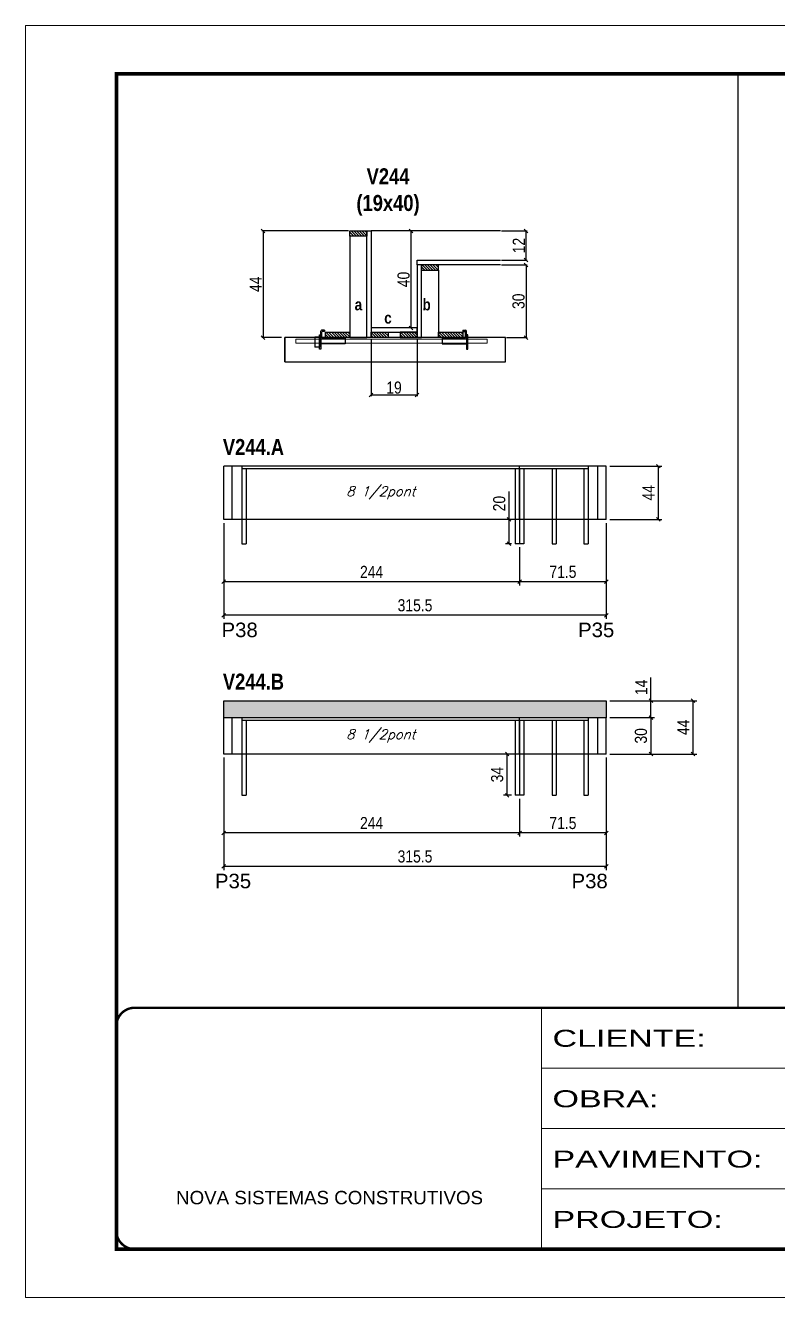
# Model space of a CAD drawing. Extents: x 3309 to 9590, y -2522 to 15424.
# Drawn here: x 3309 to 3930, y 8964 to 10014 of the extents above; entities that cross this region are included whole.
import ezdxf

# ---------------------------------------------------------------- set-up
doc = ezdxf.new("R2010")
doc.units = 0
doc.linetypes.add('CONTINUO', pattern=[0])
doc.linetypes.add('DASHED', pattern=[0.75, 0.5, -0.25])
for name, color, linetype in [('5', 5, 'Continuous'), ('barrote', 251, 'Continuous'), ('COTA', 241, 'Continuous'), ('detalhes', 4, 'Continuous'), ('NOMENCLATURA', 7, 'Continuous'), ('Painéis', 200, 'Continuous'), ('presilha', 1, 'Continuous'), ('SARR_2.2x10', 60, 'Continuous'), ('SARR_2.2x7', 40, 'Continuous'), ('SARR_3.5x7', 81, 'Continuous'), ('texto', 7, 'Continuous')]:
    doc.layers.add(name, color=color, linetype=linetype)
for name, color, linetype, lineweight in [('CONCRETO', 251, 'Continuous', 25), ('Folhas', 255, 'Continuous', 9), ('SARRAFO DE PRESSAO', 251, 'DASHED', 9), ('SCO-___-LAJ', 2, 'Continuous', 0)]:
    doc.layers.add(name, color=color, linetype=linetype, lineweight=lineweight)
doc.styles.add('ARIAL', font='arial.ttf')
doc.styles.add('COTA TECNICA', font='techl___.ttf', dxfattribs={"height": 10})
doc.styles.add('COTA TECNICA 2X', font='techl___.ttf', dxfattribs={"height": 10})
doc.styles.add('Romans', font='romans.shx')
doc.styles.get("Standard").update_dxf_attribs({"font": 'arial.ttf'})
doc.styles.add('TECNICA', font='techb___.ttf', dxfattribs={"height": 10})
doc.styles.add('Tecnologia', font='')
doc.styles.get('Tecnologia').set_extended_font_data('Forgotten Futurist')
doc.dimstyles.new('PAINEL', dxfattribs={"dimtxt": 10, "dimasz": 3, "dimexe": 3, "dimexo": 3, "dimgap": 3, "dimtad": 1, "dimdec": 1, "dimzin": 12, "dimdsep": 46, "dimtxsty": 'COTA TECNICA', "dimblk1": 'OBLIQUE', "dimblk2": 'OBLIQUE', "dimsah": 1, "dimcen": 0.9, "dimclrd": 4, "dimclre": 4, "dimclrt": 240, "dimadec": 1, "dimazin": 3, "dimtfac": 1, "dimtdec": 1, "dimtmove": 0, "dimatfit": 3, "dimfxl": 1, "dimtolj": 1, "dimtzin": 12, "dimarcsym": 0})
doc.dimstyles.new('SECAO', dxfattribs={"dimscale": 0.333333, "dimtxt": 5, "dimasz": 9, "dimexe": 3, "dimexo": 3, "dimgap": 3, "dimtad": 1, "dimdec": 1, "dimlfac": 0.5, "dimzin": 12, "dimdsep": 46, "dimtxsty": 'COTA TECNICA 2X', "dimblk1": 'OBLIQUE', "dimblk2": 'OBLIQUE', "dimsah": 1, "dimcen": 0.9, "dimclrd": 4, "dimclre": 4, "dimclrt": 240, "dimadec": 1, "dimazin": 3, "dimtfac": 1, "dimtdec": 1, "dimtmove": 0, "dimatfit": 3, "dimfxl": 1, "dimtolj": 1, "dimtzin": 12, "dimarcsym": 0})
pattern_1 = [(135, (36829.9673, -113756.2308), (-1.122532015, -1.122532015), [])]

# ---------------------------------------------------------------- blocks, each defined once
blk = doc.blocks.new('9999999999')
at = {"color": 30, "linetype": 'CONTINUO'}
for p, q in [((98564.6, 34230.2), (98564.6, 34429.4)), ((98564.6, 34379.6), (99584, 34379.6)), ((98564.6, 34329.8), (99488, 34329.8)), ((98564.6, 34280), (99488, 34280))]:
    blk.add_line(p, q, dxfattribs=at)
at = {"color": 30, "linetype": 'CONTINUO', "const_width": 2}
blk.add_lwpolyline([(99584, 34230.2), (99584, 34414.4, 0.414214), (99569, 34429.4), (98229, 34429.4, 0.414214), (98214, 34414.4), (98214, 34245.2, 0.414214), (98229, 34230.2), (99584, 34230.2)], format="xyb", dxfattribs=at)
at = {"layer": 'Folhas'}
blk.add_lwpolyline([(98139, 34190.2), (99624, 34190.2), (99624, 35240.2), (98139, 35240.2)], close=True, dxfattribs=at)
at = {"layer": 'Folhas', "color": 30, "const_width": 3}
blk.add_lwpolyline([(98214, 34230.2), (99584, 34230.2), (99584, 35200.2), (98214, 35200.2)], close=True, dxfattribs=at)
at = {"color": 7, "linetype": 'Continuous', "ltscale": 5, "style": 'ARIAL'}
blk.add_text('NOVA SISTEMAS CONSTRUTIVOS', height=11.059, dxfattribs=at).set_placement((98263.2, 34267.2))
at = {"layer": 'Folhas', "color": 7, "style": 'Tecnologia', "width": 1.5}
for s, p in [('CLIENTE:', (98573.7, 34397.2)), ('OBRA:', (98573.7, 34347.3)), ('PAVIMENTO:', (98573.7, 34297.5)), ('PROJETO:', (98573.7, 34247.7))]:
    blk.add_text(s, height=14, dxfattribs=at).set_placement(p)
blk = doc.blocks.new('_Oblique')
at = {"color": 0, "linetype": 'ByBlock', "lineweight": -2}
blk.add_line((-0.5, -0.5), (0.5, 0.5), dxfattribs=at)
blk = doc.blocks.new('*D520')
at = {"layer": 'COTA', "color": 4, "lineweight": -2, "transparency": 16777216}
for p, q in [((3594.4, 9754.9), (3594.4, 9707.5)), ((3632.4, 9754.9), (3632.4, 9707.5)), ((3632.4, 9708.5), (3594.4, 9708.5))]:
    blk.add_line(p, q, dxfattribs=at)
at = {"layer": 'Defpoints', "color": 0, "transparency": 16777216}
for p in [(3594.4, 9755.9), (3632.4, 9755.9), (3594.4, 9708.5)]:
    blk.add_point(p, dxfattribs=at)
at = {"layer": 'COTA', "color": 4, "lineweight": -2, "transparency": 16777216, "xscale": 3, "yscale": 3, "zscale": 3, "rotation": 180}
blk.add_blockref('_Oblique', (3594.4, 9708.5), dxfattribs=at)
at = {"layer": 'COTA', "color": 4, "lineweight": -2, "transparency": 16777216, "xscale": 3, "yscale": 3, "zscale": 3}
blk.add_blockref('_Oblique', (3632.4, 9708.5), dxfattribs=at)
at = {"layer": 'COTA', "color": 240, "transparency": 16777216, "insert": (3613.4, 9714.6), "char_height": 10, "attachment_point": 5, "style": 'COTA TECNICA 2X'}
blk.add_mtext('\\A1;19', dxfattribs=at)
blk = doc.blocks.new('PRESILHA METÁLICA 1')
at = {"layer": 'presilha'}
for p, q in [((7.5, 10.6), (7.5, 19.9)), ((12, 21), (8.6, 21)), ((9, 11.6), (9, 18.9)), ((12, 19.5), (9.6, 19.5)), ((12, 21), (12, 19.5)), ((0, 13), (6, 13)), ((0, 13), (0, 0)), ((6, 0), (0, 0)), ((6, 15.5), (7.5, 15.5)), ((6, -2.5), (6, 15.5)), ((6, 13), (6, 0)), ((7.5, 15.5), (7.5, -2.5)), ((37.5, 4.1), (7.5, 4.1)), ((37.5, 11), (9.6, 11)), ((37.5, 11), (37.5, 4.1)), ((7.5, -2.5), (6, -2.5))]:
    blk.add_line(p, q, dxfattribs=at)
for centre, radius, start, end in [((8.6, 19.9), 1.14, 90, 180), ((9.6, 18.9), 0.57, 90, 180), ((9.6, 11.6), 0.57, 180, 270)]:
    blk.add_arc(centre, radius, start, end, dxfattribs=at)
blk = doc.blocks.new('PRESILHA METÁLICA 2')
at = {"layer": 'presilha'}
for p, q in [((-5.2, 23.5), (-5.2, 22)), ((-5.2, 23.5), (-1.9, 23.5)), ((-5.2, 22), (-2.8, 22)), ((-2.2, 14.1), (-2.2, 21.4)), ((0.8, 18), (-0.8, 18)), ((-0.8, 18), (-0.8, 0)), ((-0.8, 14.6), (-0.8, 22.4)), ((0.8, 0), (0.8, 18)), ((-30.8, 13.5), (-30.8, 6.6)), ((-30.8, 13.5), (-2.8, 13.5)), ((-30.8, 6.6), (-0.8, 6.6)), ((-0.8, 0), (0.8, 0))]:
    blk.add_line(p, q, dxfattribs=at)
for centre, radius, start, end in [((-2.8, 21.4), 0.57, 0, 90), ((-1.9, 22.4), 1.14, 0, 90), ((-2.8, 14.1), 0.57, 270, 0)]:
    blk.add_arc(centre, radius, start, end, dxfattribs=at)
blk = doc.blocks.new('*D521')
at = {"layer": 'COTA', "color": 4, "lineweight": -2, "transparency": 16777216}
for p, q in [((3575.8, 9843.9), (3504.4, 9843.9)), ((3505.4, 9843.9), (3505.4, 9755.9)), ((3520.6, 9755.9), (3504.4, 9755.9))]:
    blk.add_line(p, q, dxfattribs=at)
at = {"layer": 'Defpoints', "color": 0, "transparency": 16777216}
for p in [(3576.8, 9843.9), (3505.4, 9755.9), (3521.6, 9755.9)]:
    blk.add_point(p, dxfattribs=at)
at = {"layer": 'COTA', "color": 4, "lineweight": -2, "transparency": 16777216, "xscale": 3, "yscale": 3, "zscale": 3}
for p, rotation in [((3505.4, 9843.9), 90), ((3505.4, 9755.9), 270)]:
    blk.add_blockref('_Oblique', p, dxfattribs=dict(at, rotation=rotation))
at = {"layer": 'COTA', "color": 240, "transparency": 16777216, "insert": (3499.3, 9799.9), "char_height": 10, "attachment_point": 5, "rotation": 90, "style": 'COTA TECNICA 2X'}
blk.add_mtext('\\A1;44', dxfattribs=at)
blk = doc.blocks.new('*D522')
at = {"layer": 'COTA', "color": 4, "lineweight": -2, "transparency": 16777216}
for p, q in [((3702.1, 9815.9), (3723.3, 9815.9)), ((3722.3, 9815.9), (3722.3, 9755.9)), ((3706.2, 9755.9), (3723.3, 9755.9))]:
    blk.add_line(p, q, dxfattribs=at)
at = {"layer": 'Defpoints', "color": 0, "transparency": 16777216}
for p in [(3701.1, 9815.9), (3705.2, 9755.9), (3722.3, 9755.9)]:
    blk.add_point(p, dxfattribs=at)
at = {"layer": 'COTA', "color": 4, "lineweight": -2, "transparency": 16777216, "xscale": 3, "yscale": 3, "zscale": 3}
for p, rotation in [((3722.3, 9815.9), 90), ((3722.3, 9755.9), 270)]:
    blk.add_blockref('_Oblique', p, dxfattribs=dict(at, rotation=rotation))
at = {"layer": 'COTA', "color": 240, "transparency": 16777216, "insert": (3716.1, 9785.9), "char_height": 10, "attachment_point": 5, "rotation": 90, "style": 'COTA TECNICA 2X'}
blk.add_mtext('\\A1;30', dxfattribs=at)
blk = doc.blocks.new('*D523')
at = {"layer": 'COTA', "color": 4, "lineweight": -2, "transparency": 16777216}
for p, q in [((3631.4, 9843.9), (3626.4, 9843.9)), ((3627.4, 9763.9), (3627.4, 9843.9)), ((3631.4, 9763.9), (3626.4, 9763.9))]:
    blk.add_line(p, q, dxfattribs=at)
at = {"layer": 'Defpoints', "color": 0, "transparency": 16777216}
for p in [(3627.4, 9843.9), (3632.4, 9843.9), (3632.4, 9763.9)]:
    blk.add_point(p, dxfattribs=at)
at = {"layer": 'COTA', "color": 4, "lineweight": -2, "transparency": 16777216, "xscale": 3, "yscale": 3, "zscale": 3}
for p, rotation in [((3627.4, 9843.9), 90), ((3627.4, 9763.9), 270)]:
    blk.add_blockref('_Oblique', p, dxfattribs=dict(at, rotation=rotation))
at = {"layer": 'COTA', "color": 240, "transparency": 16777216, "insert": (3621.3, 9803.9), "char_height": 10, "attachment_point": 5, "rotation": 90, "style": 'COTA TECNICA 2X'}
blk.add_mtext('\\A1;40', dxfattribs=at)
blk = doc.blocks.new('*D524')
at = {"layer": 'COTA', "color": 4, "lineweight": -2, "transparency": 16777216}
for p, q in [((3702.1, 9843.9), (3723.3, 9843.9)), ((3722.3, 9819.9), (3722.3, 9843.9)), ((3702.1, 9819.9), (3723.3, 9819.9))]:
    blk.add_line(p, q, dxfattribs=at)
at = {"layer": 'Defpoints', "color": 0, "transparency": 16777216}
for p in [(3701.1, 9843.9), (3722.3, 9843.9), (3701.1, 9819.9)]:
    blk.add_point(p, dxfattribs=at)
at = {"layer": 'COTA', "color": 4, "lineweight": -2, "transparency": 16777216, "xscale": 3, "yscale": 3, "zscale": 3}
for p, rotation in [((3722.3, 9843.9), 90), ((3722.3, 9819.9), 270)]:
    blk.add_blockref('_Oblique', p, dxfattribs=dict(at, rotation=rotation))
at = {"layer": 'COTA', "color": 240, "transparency": 16777216, "insert": (3716.3, 9831.9), "char_height": 10, "attachment_point": 5, "rotation": 90, "style": 'COTA TECNICA 2X'}
blk.add_mtext('\\A1;12', dxfattribs=at)
blk = doc.blocks.new('*D525')
at = {"layer": 'COTA', "color": 4, "linetype": 'ByBlock', "lineweight": -2, "transparency": 16777216}
for p, q in [((3788.4, 9602.8), (3788.4, 9551.4)), ((3716.9, 9582.8), (3716.9, 9551.4)), ((3788.4, 9554.4), (3716.9, 9554.4))]:
    blk.add_line(p, q, dxfattribs=at)
at = {"layer": 'Defpoints', "color": 0, "linetype": 'ByBlock', "transparency": 16777216}
for p in [(3788.4, 9605.8), (3716.9, 9585.8), (3716.9, 9554.4)]:
    blk.add_point(p, dxfattribs=at)
at = {"layer": 'COTA', "color": 4, "linetype": 'ByBlock', "lineweight": -2, "transparency": 16777216, "xscale": 3, "yscale": 3, "zscale": 3, "rotation": 180}
blk.add_blockref('_Oblique', (3716.9, 9554.4), dxfattribs=at)
at = {"layer": 'COTA', "color": 4, "linetype": 'ByBlock', "lineweight": -2, "transparency": 16777216, "xscale": 3, "yscale": 3, "zscale": 3}
blk.add_blockref('_Oblique', (3788.4, 9554.4), dxfattribs=at)
at = {"layer": 'COTA', "color": 240, "linetype": 'ByBlock', "transparency": 16777216, "insert": (3752.7, 9562.5), "char_height": 10, "attachment_point": 5, "style": 'COTA TECNICA'}
blk.add_mtext('\\A1;71.5', dxfattribs=at)
blk = doc.blocks.new('*D526')
at = {"layer": 'COTA', "color": 4, "linetype": 'ByBlock', "lineweight": -2, "transparency": 16777216}
for p, q in [((3472.9, 9602.8), (3472.9, 9551.4)), ((3716.9, 9582.8), (3716.9, 9551.4)), ((3716.9, 9554.4), (3472.9, 9554.4))]:
    blk.add_line(p, q, dxfattribs=at)
at = {"layer": 'Defpoints', "color": 0, "linetype": 'ByBlock', "transparency": 16777216}
for p in [(3472.9, 9605.8), (3716.9, 9585.8), (3472.9, 9554.4)]:
    blk.add_point(p, dxfattribs=at)
at = {"layer": 'COTA', "color": 4, "linetype": 'ByBlock', "lineweight": -2, "transparency": 16777216, "xscale": 3, "yscale": 3, "zscale": 3, "rotation": 180}
blk.add_blockref('_Oblique', (3472.9, 9554.4), dxfattribs=at)
at = {"layer": 'COTA', "color": 4, "linetype": 'ByBlock', "lineweight": -2, "transparency": 16777216, "xscale": 3, "yscale": 3, "zscale": 3}
blk.add_blockref('_Oblique', (3716.9, 9554.4), dxfattribs=at)
at = {"layer": 'COTA', "color": 240, "linetype": 'ByBlock', "transparency": 16777216, "insert": (3594.9, 9562.5), "char_height": 10, "attachment_point": 5, "style": 'COTA TECNICA'}
blk.add_mtext('\\A1;244', dxfattribs=at)
blk = doc.blocks.new('*D527')
at = {"layer": 'COTA', "color": 4, "linetype": 'ByBlock', "lineweight": -2, "transparency": 16777216}
for p, q in [((3472.9, 9602.8), (3472.9, 9523.7)), ((3788.4, 9602.8), (3788.4, 9523.7)), ((3788.4, 9526.7), (3472.9, 9526.7))]:
    blk.add_line(p, q, dxfattribs=at)
at = {"layer": 'Defpoints', "color": 0, "linetype": 'ByBlock', "transparency": 16777216}
for p in [(3472.9, 9605.8), (3788.4, 9605.8), (3472.9, 9526.7)]:
    blk.add_point(p, dxfattribs=at)
at = {"layer": 'COTA', "color": 4, "linetype": 'ByBlock', "lineweight": -2, "transparency": 16777216, "xscale": 3, "yscale": 3, "zscale": 3, "rotation": 180}
blk.add_blockref('_Oblique', (3472.9, 9526.7), dxfattribs=at)
at = {"layer": 'COTA', "color": 4, "linetype": 'ByBlock', "lineweight": -2, "transparency": 16777216, "xscale": 3, "yscale": 3, "zscale": 3}
blk.add_blockref('_Oblique', (3788.4, 9526.7), dxfattribs=at)
at = {"layer": 'COTA', "color": 240, "linetype": 'ByBlock', "transparency": 16777216, "insert": (3630.7, 9534.9), "char_height": 10, "attachment_point": 5, "style": 'COTA TECNICA'}
blk.add_mtext('\\A1;315.5', dxfattribs=at)
blk = doc.blocks.new('*D528')
at = {"layer": 'COTA', "color": 4, "lineweight": -2, "transparency": 16777216}
for p, q in [((3791.4, 9649.8), (3834.3, 9649.8)), ((3831.3, 9649.8), (3831.3, 9605.8)), ((3791.4, 9605.8), (3834.3, 9605.8))]:
    blk.add_line(p, q, dxfattribs=at)
at = {"layer": 'Defpoints', "color": 0, "transparency": 16777216}
for p in [(3788.4, 9649.8), (3788.4, 9605.8), (3831.3, 9605.8)]:
    blk.add_point(p, dxfattribs=at)
at = {"layer": 'COTA', "color": 4, "lineweight": -2, "transparency": 16777216, "xscale": 3, "yscale": 3, "zscale": 3}
for p, rotation in [((3831.3, 9649.8), 90), ((3831.3, 9605.8), 270)]:
    blk.add_blockref('_Oblique', p, dxfattribs=dict(at, rotation=rotation))
at = {"layer": 'COTA', "color": 240, "transparency": 16777216, "insert": (3823.3, 9627.8), "char_height": 10, "attachment_point": 5, "rotation": 90, "style": 'COTA TECNICA'}
blk.add_mtext('\\A1;44', dxfattribs=at)
blk = doc.blocks.new('*D529')
at = {"layer": 'COTA', "color": 4, "linetype": 'ByBlock', "lineweight": -2, "transparency": 16777216}
for p, q in [((3788.4, 9409.2), (3788.4, 9344.1)), ((3716.9, 9375.2), (3716.9, 9344.1)), ((3788.4, 9347.1), (3716.9, 9347.1))]:
    blk.add_line(p, q, dxfattribs=at)
at = {"layer": 'Defpoints', "color": 0, "linetype": 'ByBlock', "transparency": 16777216}
for p in [(3788.4, 9412.2), (3716.9, 9378.2), (3716.9, 9347.1)]:
    blk.add_point(p, dxfattribs=at)
at = {"layer": 'COTA', "color": 4, "linetype": 'ByBlock', "lineweight": -2, "transparency": 16777216, "xscale": 3, "yscale": 3, "zscale": 3, "rotation": 180}
blk.add_blockref('_Oblique', (3716.9, 9347.1), dxfattribs=at)
at = {"layer": 'COTA', "color": 4, "linetype": 'ByBlock', "lineweight": -2, "transparency": 16777216, "xscale": 3, "yscale": 3, "zscale": 3}
blk.add_blockref('_Oblique', (3788.4, 9347.1), dxfattribs=at)
at = {"layer": 'COTA', "color": 240, "linetype": 'ByBlock', "transparency": 16777216, "insert": (3752.7, 9355.2), "char_height": 10, "attachment_point": 5, "style": 'COTA TECNICA'}
blk.add_mtext('\\A1;71.5', dxfattribs=at)
blk = doc.blocks.new('*D530')
at = {"layer": 'COTA', "color": 4, "linetype": 'ByBlock', "lineweight": -2, "transparency": 16777216}
for p, q in [((3472.9, 9409.2), (3472.9, 9344.1)), ((3716.9, 9375.2), (3716.9, 9344.1)), ((3716.9, 9347.1), (3472.9, 9347.1))]:
    blk.add_line(p, q, dxfattribs=at)
at = {"layer": 'Defpoints', "color": 0, "linetype": 'ByBlock', "transparency": 16777216}
for p in [(3472.9, 9412.2), (3716.9, 9378.2), (3472.9, 9347.1)]:
    blk.add_point(p, dxfattribs=at)
at = {"layer": 'COTA', "color": 4, "linetype": 'ByBlock', "lineweight": -2, "transparency": 16777216, "xscale": 3, "yscale": 3, "zscale": 3, "rotation": 180}
blk.add_blockref('_Oblique', (3472.9, 9347.1), dxfattribs=at)
at = {"layer": 'COTA', "color": 4, "linetype": 'ByBlock', "lineweight": -2, "transparency": 16777216, "xscale": 3, "yscale": 3, "zscale": 3}
blk.add_blockref('_Oblique', (3716.9, 9347.1), dxfattribs=at)
at = {"layer": 'COTA', "color": 240, "linetype": 'ByBlock', "transparency": 16777216, "insert": (3594.9, 9355.2), "char_height": 10, "attachment_point": 5, "style": 'COTA TECNICA'}
blk.add_mtext('\\A1;244', dxfattribs=at)
blk = doc.blocks.new('*D531')
at = {"layer": 'COTA', "color": 4, "linetype": 'ByBlock', "lineweight": -2, "transparency": 16777216}
for p, q in [((3472.9, 9409.2), (3472.9, 9316.4)), ((3788.4, 9409.2), (3788.4, 9316.4)), ((3788.4, 9319.4), (3472.9, 9319.4))]:
    blk.add_line(p, q, dxfattribs=at)
at = {"layer": 'Defpoints', "color": 0, "linetype": 'ByBlock', "transparency": 16777216}
for p in [(3472.9, 9412.2), (3788.4, 9412.2), (3472.9, 9319.4)]:
    blk.add_point(p, dxfattribs=at)
at = {"layer": 'COTA', "color": 4, "linetype": 'ByBlock', "lineweight": -2, "transparency": 16777216, "xscale": 3, "yscale": 3, "zscale": 3, "rotation": 180}
blk.add_blockref('_Oblique', (3472.9, 9319.4), dxfattribs=at)
at = {"layer": 'COTA', "color": 4, "linetype": 'ByBlock', "lineweight": -2, "transparency": 16777216, "xscale": 3, "yscale": 3, "zscale": 3}
blk.add_blockref('_Oblique', (3788.4, 9319.4), dxfattribs=at)
at = {"layer": 'COTA', "color": 240, "linetype": 'ByBlock', "transparency": 16777216, "insert": (3630.7, 9327.6), "char_height": 10, "attachment_point": 5, "style": 'COTA TECNICA'}
blk.add_mtext('\\A1;315.5', dxfattribs=at)
blk = doc.blocks.new('*D532')
at = {"layer": 'COTA', "color": 4, "lineweight": -2, "transparency": 16777216}
for p, q in [((3791.4, 9442.2), (3828.3, 9442.2)), ((3825.3, 9442.2), (3825.3, 9412.2)), ((3791.4, 9412.2), (3828.3, 9412.2))]:
    blk.add_line(p, q, dxfattribs=at)
at = {"layer": 'Defpoints', "color": 0, "transparency": 16777216}
for p in [(3788.4, 9442.2), (3788.4, 9412.2), (3825.3, 9412.2)]:
    blk.add_point(p, dxfattribs=at)
at = {"layer": 'COTA', "color": 4, "lineweight": -2, "transparency": 16777216, "xscale": 3, "yscale": 3, "zscale": 3}
for p, rotation in [((3825.3, 9442.2), 90), ((3825.3, 9412.2), 270)]:
    blk.add_blockref('_Oblique', p, dxfattribs=dict(at, rotation=rotation))
at = {"layer": 'COTA', "color": 240, "transparency": 16777216, "insert": (3817.1, 9427.2), "char_height": 10, "attachment_point": 5, "rotation": 90, "style": 'COTA TECNICA'}
blk.add_mtext('\\A1;30', dxfattribs=at)
blk = doc.blocks.new('*D533')
at = {"layer": 'COTA', "color": 4, "lineweight": -2, "transparency": 16777216}
for p, q in [((3825.3, 9456.2), (3825.3, 9475.3)), ((3791.4, 9456.2), (3828.3, 9456.2)), ((3825.3, 9442.2), (3825.3, 9456.2)), ((3791.4, 9442.2), (3828.3, 9442.2))]:
    blk.add_line(p, q, dxfattribs=at)
at = {"layer": 'Defpoints', "color": 0, "transparency": 16777216}
for p in [(3788.4, 9456.2), (3825.3, 9456.2), (3788.4, 9442.2)]:
    blk.add_point(p, dxfattribs=at)
at = {"layer": 'COTA', "color": 4, "lineweight": -2, "transparency": 16777216, "xscale": 3, "yscale": 3, "zscale": 3}
for p, rotation in [((3825.3, 9456.2), 90), ((3825.3, 9442.2), 270)]:
    blk.add_blockref('_Oblique', p, dxfattribs=dict(at, rotation=rotation))
at = {"layer": 'COTA', "color": 240, "transparency": 16777216, "insert": (3817.3, 9467.2), "char_height": 10, "attachment_point": 5, "rotation": 90, "style": 'COTA TECNICA'}
blk.add_mtext('\\A1;14', dxfattribs=at)
blk = doc.blocks.new('*D534')
at = {"layer": 'COTA', "color": 4, "lineweight": -2, "transparency": 16777216}
for p, q in [((3791.4, 9456.2), (3863.1, 9456.2)), ((3860.1, 9412.2), (3860.1, 9456.2)), ((3791.4, 9412.2), (3863.1, 9412.2))]:
    blk.add_line(p, q, dxfattribs=at)
at = {"layer": 'Defpoints', "color": 0, "transparency": 16777216}
for p in [(3788.4, 9456.2), (3860.1, 9456.2), (3788.4, 9412.2)]:
    blk.add_point(p, dxfattribs=at)
at = {"layer": 'COTA', "color": 4, "lineweight": -2, "transparency": 16777216, "xscale": 3, "yscale": 3, "zscale": 3}
for p, rotation in [((3860.1, 9456.2), 90), ((3860.1, 9412.2), 270)]:
    blk.add_blockref('_Oblique', p, dxfattribs=dict(at, rotation=rotation))
at = {"layer": 'COTA', "color": 240, "transparency": 16777216, "insert": (3852, 9434.2), "char_height": 10, "attachment_point": 5, "rotation": 90, "style": 'COTA TECNICA'}
blk.add_mtext('\\A1;44', dxfattribs=at)
blk = doc.blocks.new('*D1144')
at = {"layer": 'COTA', "color": 4, "lineweight": -2, "transparency": 16777216}
for p, q in [((3708.3, 9605.8), (3708.3, 9629)), ((3710.4, 9605.8), (3705.3, 9605.8)), ((3708.3, 9585.8), (3708.3, 9605.8)), ((3710.4, 9585.8), (3705.3, 9585.8))]:
    blk.add_line(p, q, dxfattribs=at)
at = {"layer": 'Defpoints', "color": 0, "transparency": 16777216}
for p in [(3708.3, 9605.8), (3713.4, 9605.8), (3713.4, 9585.8)]:
    blk.add_point(p, dxfattribs=at)
at = {"layer": 'COTA', "color": 4, "lineweight": -2, "transparency": 16777216, "xscale": 3, "yscale": 3, "zscale": 3}
for p, rotation in [((3708.3, 9605.8), 90), ((3708.3, 9585.8), 270)]:
    blk.add_blockref('_Oblique', p, dxfattribs=dict(at, rotation=rotation))
at = {"layer": 'COTA', "color": 240, "transparency": 16777216, "insert": (3700.2, 9618.9), "char_height": 10, "attachment_point": 5, "rotation": 90, "style": 'COTA TECNICA'}
blk.add_mtext('\\A1;20', dxfattribs=at)
blk = doc.blocks.new('*D1145')
at = {"layer": 'COTA', "color": 4, "lineweight": -2, "transparency": 16777216}
for p, q in [((3710.4, 9412.2), (3703.7, 9412.2)), ((3706.7, 9378.2), (3706.7, 9412.2)), ((3710.4, 9378.2), (3703.7, 9378.2))]:
    blk.add_line(p, q, dxfattribs=at)
at = {"layer": 'Defpoints', "color": 0, "transparency": 16777216}
for p in [(3706.7, 9412.2), (3713.4, 9412.2), (3713.4, 9378.2)]:
    blk.add_point(p, dxfattribs=at)
at = {"layer": 'COTA', "color": 4, "lineweight": -2, "transparency": 16777216, "xscale": 3, "yscale": 3, "zscale": 3}
for p, rotation in [((3706.7, 9412.2), 90), ((3706.7, 9378.2), 270)]:
    blk.add_blockref('_Oblique', p, dxfattribs=dict(at, rotation=rotation))
at = {"layer": 'COTA', "color": 240, "transparency": 16777216, "insert": (3698.5, 9395.2), "char_height": 10, "attachment_point": 5, "rotation": 90, "style": 'COTA TECNICA'}
blk.add_mtext('\\A1;34', dxfattribs=at)

msp = doc.modelspace()

# ---------------------------------------------------------------- hatches: boundary and pattern name
at = {"layer": 'COTA'}
h = msp.add_hatch(dxfattribs=at)
h.set_pattern_fill('AR-CONC', color=256, scale=0.03)
h.paths.add_polyline_path([(3472.94, 9456.17), (3472.94, 9442.17), (3788.44, 9442.17), (3788.44, 9456.17)])
at = {"layer": 'SARR_2.2x10'}
h = msp.add_hatch(dxfattribs=at)
h.set_pattern_fill('ANSI31', color=256, scale=0.5, angle=90)
h.set_pattern_definition([(135, (36750.3673, -113756.2308), (-1.122532015, -1.122532015), [])])
h.paths.add_polyline_path([(3556.83, 9760.34), (3556.83, 9755.94), (3576.83, 9755.94), (3576.83, 9760.34)])
h = msp.add_hatch(dxfattribs=at)
h.set_pattern_fill('ANSI31', color=256, scale=0.5, angle=90)
h.set_pattern_definition([(135, (36843.5673, -113756.2308), (-1.122532015, -1.122532015), [])])
h.paths.add_polyline_path([(3650.03, 9760.34), (3650.03, 9755.94), (3670.03, 9755.94), (3670.03, 9760.34)])
at = {"layer": 'SARR_2.2x7'}
h = msp.add_hatch(dxfattribs=at)
h.set_pattern_fill('ANSI31', color=256, scale=0.5, angle=90)
h.set_pattern_definition([(135, (36764.3673, -113672.6308), (-1.122532015, -1.122532015), [])])
h.paths.add_polyline_path([(3590.83, 9843.94), (3590.83, 9839.54), (3576.83, 9839.54), (3576.83, 9843.94)])
h = msp.add_hatch(dxfattribs=at)
h.set_pattern_fill('ANSI31', color=256, scale=0.5, angle=90)
h.set_pattern_definition([(135, (36744.3673, -113700.6308), (-1.122532015, -1.122532015), [])])
h.paths.add_polyline_path([(3636.03, 9815.94), (3636.03, 9811.54), (3650.03, 9811.54), (3650.03, 9815.94)])
h = msp.add_hatch(dxfattribs=at)
h.set_pattern_fill('ANSI31', color=256, scale=0.5, angle=90)
h.set_pattern_definition(pattern_1)
h.paths.add_polyline_path([(3608.43, 9755.94), (3608.43, 9760.34), (3594.43, 9760.34), (3594.43, 9755.94)])
h = msp.add_hatch(dxfattribs=at)
h.set_pattern_fill('ANSI31', color=256, scale=0.5, angle=90)
h.set_pattern_definition(pattern_1)
h.paths.add_polyline_path([(3618.43, 9760.34), (3618.43, 9755.94), (3632.43, 9755.94), (3632.43, 9760.34)])

# ---------------------------------------------------------------- linework, layer by layer
at = {"layer": 'barrote', "elevation": 0}
msp.add_lwpolyline([(3523.37, 9735.94), (3705.29, 9735.94), (3705.29, 9755.94), (3523.37, 9755.94)], close=True, dxfattribs=at)
at = {"layer": 'CONCRETO', "linetype": 'Continuous'}
msp.add_line((3701.13, 9843.94), (3594.43, 9843.94), dxfattribs=at)
at = {"layer": 'COTA'}
for p, q in [((3897.02, 9973.56), (3897.02, 9202.8)), ((3716.94, 9605.8), (3716.94, 9585.8)), ((3487.94, 9585.8), (3491.44, 9585.8)), ((3720.44, 9585.8), (3713.44, 9585.8)), ((3743.71, 9585.8), (3747.21, 9585.8)), ((3769.94, 9585.8), (3773.44, 9585.8)), ((3472.94, 9442.17), (3472.94, 9456.17)), ((3472.94, 9456.17), (3788.44, 9456.17)), ((3788.44, 9456.17), (3788.44, 9442.17)), ((3716.94, 9412.17), (3716.94, 9378.17)), ((3487.94, 9378.17), (3491.44, 9378.17)), ((3720.44, 9378.17), (3713.44, 9378.17)), ((3743.71, 9378.17), (3747.21, 9378.17)), ((3769.94, 9378.17), (3773.44, 9378.17))]:
    msp.add_line(p, q, dxfattribs=at)
at = {"layer": 'detalhes', "color": 250}
msp.add_line((3523.37, 9735.94), (3523.37, 9755.94), dxfattribs=at)
at = {"layer": 'Painéis', "linetype": 'ByBlock'}
for p, q in [((3788.44, 9649.8), (3472.94, 9649.8)), ((3472.94, 9605.8), (3472.94, 9649.8)), ((3716.94, 9605.8), (3716.94, 9649.8)), ((3788.44, 9605.8), (3788.44, 9649.8)), ((3788.44, 9605.8), (3472.94, 9605.8)), ((3788.44, 9442.17), (3472.94, 9442.17)), ((3472.94, 9412.17), (3472.94, 9442.17)), ((3716.94, 9412.17), (3716.94, 9442.17)), ((3788.44, 9412.17), (3788.44, 9442.17)), ((3788.44, 9412.17), (3472.94, 9412.17))]:
    msp.add_line(p, q, dxfattribs=at)
at = {"layer": 'Painéis', "linetype": 'Continuous', "elevation": 0}
for points in [[(3590.83, 9755.94), (3590.83, 9843.94), (3594.43, 9843.94), (3594.43, 9755.94)], [(3636.03, 9755.94), (3636.03, 9815.94), (3632.43, 9815.94), (3632.43, 9755.94)], [(3632.43, 9763.94), (3594.43, 9763.94), (3594.43, 9760.34), (3632.43, 9760.34)]]:
    msp.add_lwpolyline(points, close=True, dxfattribs=at)
at = {"layer": 'Painéis', "linetype": 'Continuous'}
msp.add_lwpolyline([(3701.13, 9815.94), (3632.43, 9815.94), (3632.43, 9819.94), (3701.13, 9819.94)], dxfattribs=at)
at = {"layer": 'SARR_2.2x10', "elevation": 0}
for points in [[(3556.83, 9760.34), (3576.83, 9760.34), (3576.83, 9755.94), (3556.83, 9755.94)], [(3650.03, 9760.34), (3670.03, 9760.34), (3670.03, 9755.94), (3650.03, 9755.94)]]:
    msp.add_lwpolyline(points, close=True, dxfattribs=at)
at = {"layer": 'SARR_2.2x7', "linetype": 'Continuous'}
for p, q in [((3479.94, 9605.8), (3479.94, 9649.8)), ((3781.44, 9605.8), (3781.44, 9649.8)), ((3716.94, 9647.6), (3487.94, 9647.6)), ((3773.44, 9647.6), (3716.94, 9647.6)), ((3479.94, 9412.17), (3479.94, 9442.17)), ((3716.94, 9439.97), (3487.94, 9439.97)), ((3773.44, 9439.97), (3716.94, 9439.97)), ((3781.44, 9412.17), (3781.44, 9442.17))]:
    msp.add_line(p, q, dxfattribs=at)
at = {"layer": 'SARR_2.2x7'}
for points in [[(3576.83, 9843.94), (3590.83, 9843.94), (3590.83, 9839.54), (3576.83, 9839.54)], [(3650.03, 9815.94), (3636.03, 9815.94), (3636.03, 9811.54), (3650.03, 9811.54)]]:
    msp.add_lwpolyline(points, close=True, dxfattribs=at)
at = {"layer": 'SARR_2.2x7', "elevation": 0}
for points in [[(3594.43, 9760.34), (3608.43, 9760.34), (3608.43, 9755.94), (3594.43, 9755.94)], [(3632.43, 9760.34), (3618.43, 9760.34), (3618.43, 9755.94), (3632.43, 9755.94)]]:
    msp.add_lwpolyline(points, close=True, dxfattribs=at)
at = {"layer": 'SARR_3.5x7'}
for p, q in [((3487.94, 9649.8), (3487.94, 9585.8)), ((3773.44, 9649.8), (3773.44, 9585.8)), ((3491.44, 9647.6), (3491.44, 9585.8)), ((3713.44, 9647.6), (3713.44, 9585.8)), ((3716.94, 9647.6), (3716.94, 9605.8)), ((3720.44, 9647.6), (3720.44, 9585.8)), ((3743.71, 9647.6), (3743.71, 9585.8)), ((3747.21, 9647.6), (3747.21, 9585.8)), ((3769.94, 9647.6), (3769.94, 9585.8)), ((3487.94, 9442.17), (3487.94, 9378.17)), ((3491.44, 9439.97), (3491.44, 9378.17)), ((3713.44, 9439.97), (3713.44, 9378.17)), ((3716.94, 9439.97), (3716.94, 9412.17)), ((3720.44, 9439.97), (3720.44, 9378.17)), ((3743.71, 9439.97), (3743.71, 9378.17)), ((3747.21, 9439.97), (3747.21, 9378.17)), ((3769.94, 9439.97), (3769.94, 9378.17)), ((3773.44, 9442.17), (3773.44, 9378.17))]:
    msp.add_line(p, q, dxfattribs=at)
at = {"layer": 'SARR_3.5x7', "elevation": 0}
for points in [[(3590.83, 9839.54), (3576.83, 9839.54), (3576.83, 9755.94), (3590.83, 9755.94)], [(3636.03, 9811.54), (3650.03, 9811.54), (3650.03, 9755.94), (3636.03, 9755.94)]]:
    msp.add_lwpolyline(points, close=True, dxfattribs=at)
at = {"layer": 'SCO-___-LAJ', "color": 1, "elevation": 0}
msp.add_lwpolyline([(3532.38, 9754.61), (3690.21, 9754.61), (3690.21, 9751.41), (3532.38, 9751.41)], close=True, dxfattribs=at)

# ---------------------------------------------------------------- block references
at = {"layer": 'presilha', "xscale": 0.6666666666666666, "yscale": 0.6666666666666666, "zscale": 0.6666666666666666}
for name, p in [('PRESILHA METÁLICA 1', (3547.96, 9747.97)), ('PRESILHA METÁLICA 2', (3673.71, 9746.31))]:
    msp.add_blockref(name, p, dxfattribs=at)
at = {"layer": 'SARRAFO DE PRESSAO', "color": 6, "linetype": 'ByBlock'}
msp.add_blockref('9999999999', (-94829.61, -25226.65), dxfattribs=at)

# ---------------------------------------------------------------- texts
at = {"layer": '5', "linetype": 'Continuous'}
for s, rotation, p in [('P38', 0.00004, (3471.14, 9508.66)), ('P35', 0.00004, (3765.23, 9508.66)), ('P35', 359.99996, (3465.69, 9301.39)), ('P38', 359.99996, (3759.85, 9301.39))]:
    msp.add_text(s, height=12, rotation=rotation, dxfattribs=at).set_placement(p)
at = {"layer": 'detalhes', "style": 'TECNICA'}
for s, p in [('b', (3636.93, 9778.37)), ('a', (3580.95, 9778.38)), ('c', (3605.32, 9767.41))]:
    msp.add_text(s, height=9.6, dxfattribs=at).set_placement(p)
at = {"layer": 'NOMENCLATURA', "style": 'TECNICA'}
for s, p in [('V244.A', (3472.22, 9658.98)), ('V244.B', (3472.22, 9465.35))]:
    msp.add_text(s, height=13.2, dxfattribs=at).set_placement(p)
at = {"layer": 'NOMENCLATURA', "insert": (3608.43, 9895.63), "char_height": 13.2, "attachment_point": 2, "style": 'TECNICA'}
msp.add_mtext_dynamic_manual_height_columns('V244\\P(19x40)', width=300.2766, gutter_width=1, heights=[0], dxfattribs=at)
at = {"layer": 'texto', "color": 2, "char_height": 8, "attachment_point": 5, "style": 'Romans'}
for insert in [(3602.44, 9627.8), (3602.44, 9427.17)]:
    msp.add_mtext('{\\Q19;\\C256;8 1/2pont}', dxfattribs=dict(at, insert=insert))

# ---------------------------------------------------------------- dimensions: what is measured, and where the dimension line sits
at = {"layer": 'COTA'}
for base, p1, p2, dimstyle, picture, middle in [((3505.38, 9755.94), (3576.83, 9843.94), (3521.62, 9755.94), 'SECAO', '*D521', (3499.31, 9799.94)), ((3627.36, 9843.94), (3632.43, 9763.94), (3632.43, 9843.94), 'SECAO', '*D523', (3621.25, 9803.94)), ((3722.35, 9843.94), (3701.13, 9819.94), (3701.13, 9843.94), 'SECAO', '*D524', (3716.29, 9831.94)), ((3722.35, 9755.94), (3701.13, 9815.94), (3705.24, 9755.94), 'SECAO', '*D522', (3716.13, 9785.94)), ((3831.33, 9605.8), (3788.44, 9649.8), (3788.44, 9605.8), 'PAINEL', '*D528', (3823.26, 9627.8)), ((3708.27, 9605.8), (3713.44, 9585.8), (3713.44, 9605.8), 'PAINEL', '*D1144', (3700.16, 9618.9)), ((3825.34, 9456.17), (3788.44, 9442.17), (3788.44, 9456.17), 'PAINEL', '*D533', (3817.27, 9467.22)), ((3860.08, 9456.17), (3788.44, 9412.17), (3788.44, 9456.17), 'PAINEL', '*D534', (3852.01, 9434.17)), ((3825.34, 9412.17), (3788.44, 9442.17), (3788.44, 9412.17), 'PAINEL', '*D532', (3817.12, 9427.17)), ((3706.73, 9412.17), (3713.44, 9378.17), (3713.44, 9412.17), 'PAINEL', '*D1145', (3698.51, 9395.17))]:
    dim = msp.add_linear_dim(base=base, p1=p1, p2=p2, angle=90, dimstyle=dimstyle, dxfattribs=at)
    dim.commit()
    dim.dimension.update_dxf_attribs({"geometry": picture, "text_midpoint": middle})
dim = msp.add_linear_dim(base=(3594.43, 9708.47), p1=(3632.43, 9755.94), p2=(3594.43, 9755.94), angle=180, dimstyle='SECAO', dxfattribs=at)
dim.commit()
dim.dimension.update_dxf_attribs({"geometry": '*D520', "text_midpoint": (3613.43, 9708.47), "dimtype": 160})
at = {"layer": 'COTA', "linetype": 'ByBlock'}
for base, p1, p2, picture, middle in [((3472.94, 9554.38), (3716.94, 9585.8), (3472.94, 9605.8), '*D526', (3594.94, 9562.45)), ((3472.94, 9347.11), (3716.94, 9378.17), (3472.94, 9412.17), '*D530', (3594.94, 9355.18))]:
    dim = msp.add_linear_dim(base=base, p1=p1, p2=p2, angle=180, dimstyle='PAINEL', override={"dimtmove": 1}, dxfattribs=at)
    dim.commit()
    dim.dimension.update_dxf_attribs({"geometry": picture, "text_midpoint": middle})
for base, p1, p2, picture, middle in [((3472.94, 9526.67), (3788.44, 9605.8), (3472.94, 9605.8), '*D527', (3630.69, 9534.89)), ((3716.94, 9554.38), (3788.44, 9605.8), (3716.94, 9585.8), '*D525', (3752.69, 9562.49)), ((3472.94, 9319.4), (3788.44, 9412.17), (3472.94, 9412.17), '*D531', (3630.69, 9327.62)), ((3716.94, 9347.11), (3788.44, 9412.17), (3716.94, 9378.17), '*D529', (3752.69, 9355.22))]:
    dim = msp.add_linear_dim(base=base, p1=p1, p2=p2, angle=180, dimstyle='PAINEL', dxfattribs=at)
    dim.commit()
    dim.dimension.update_dxf_attribs({"geometry": picture, "text_midpoint": middle})

doc.saveas('drawing.dxf')
